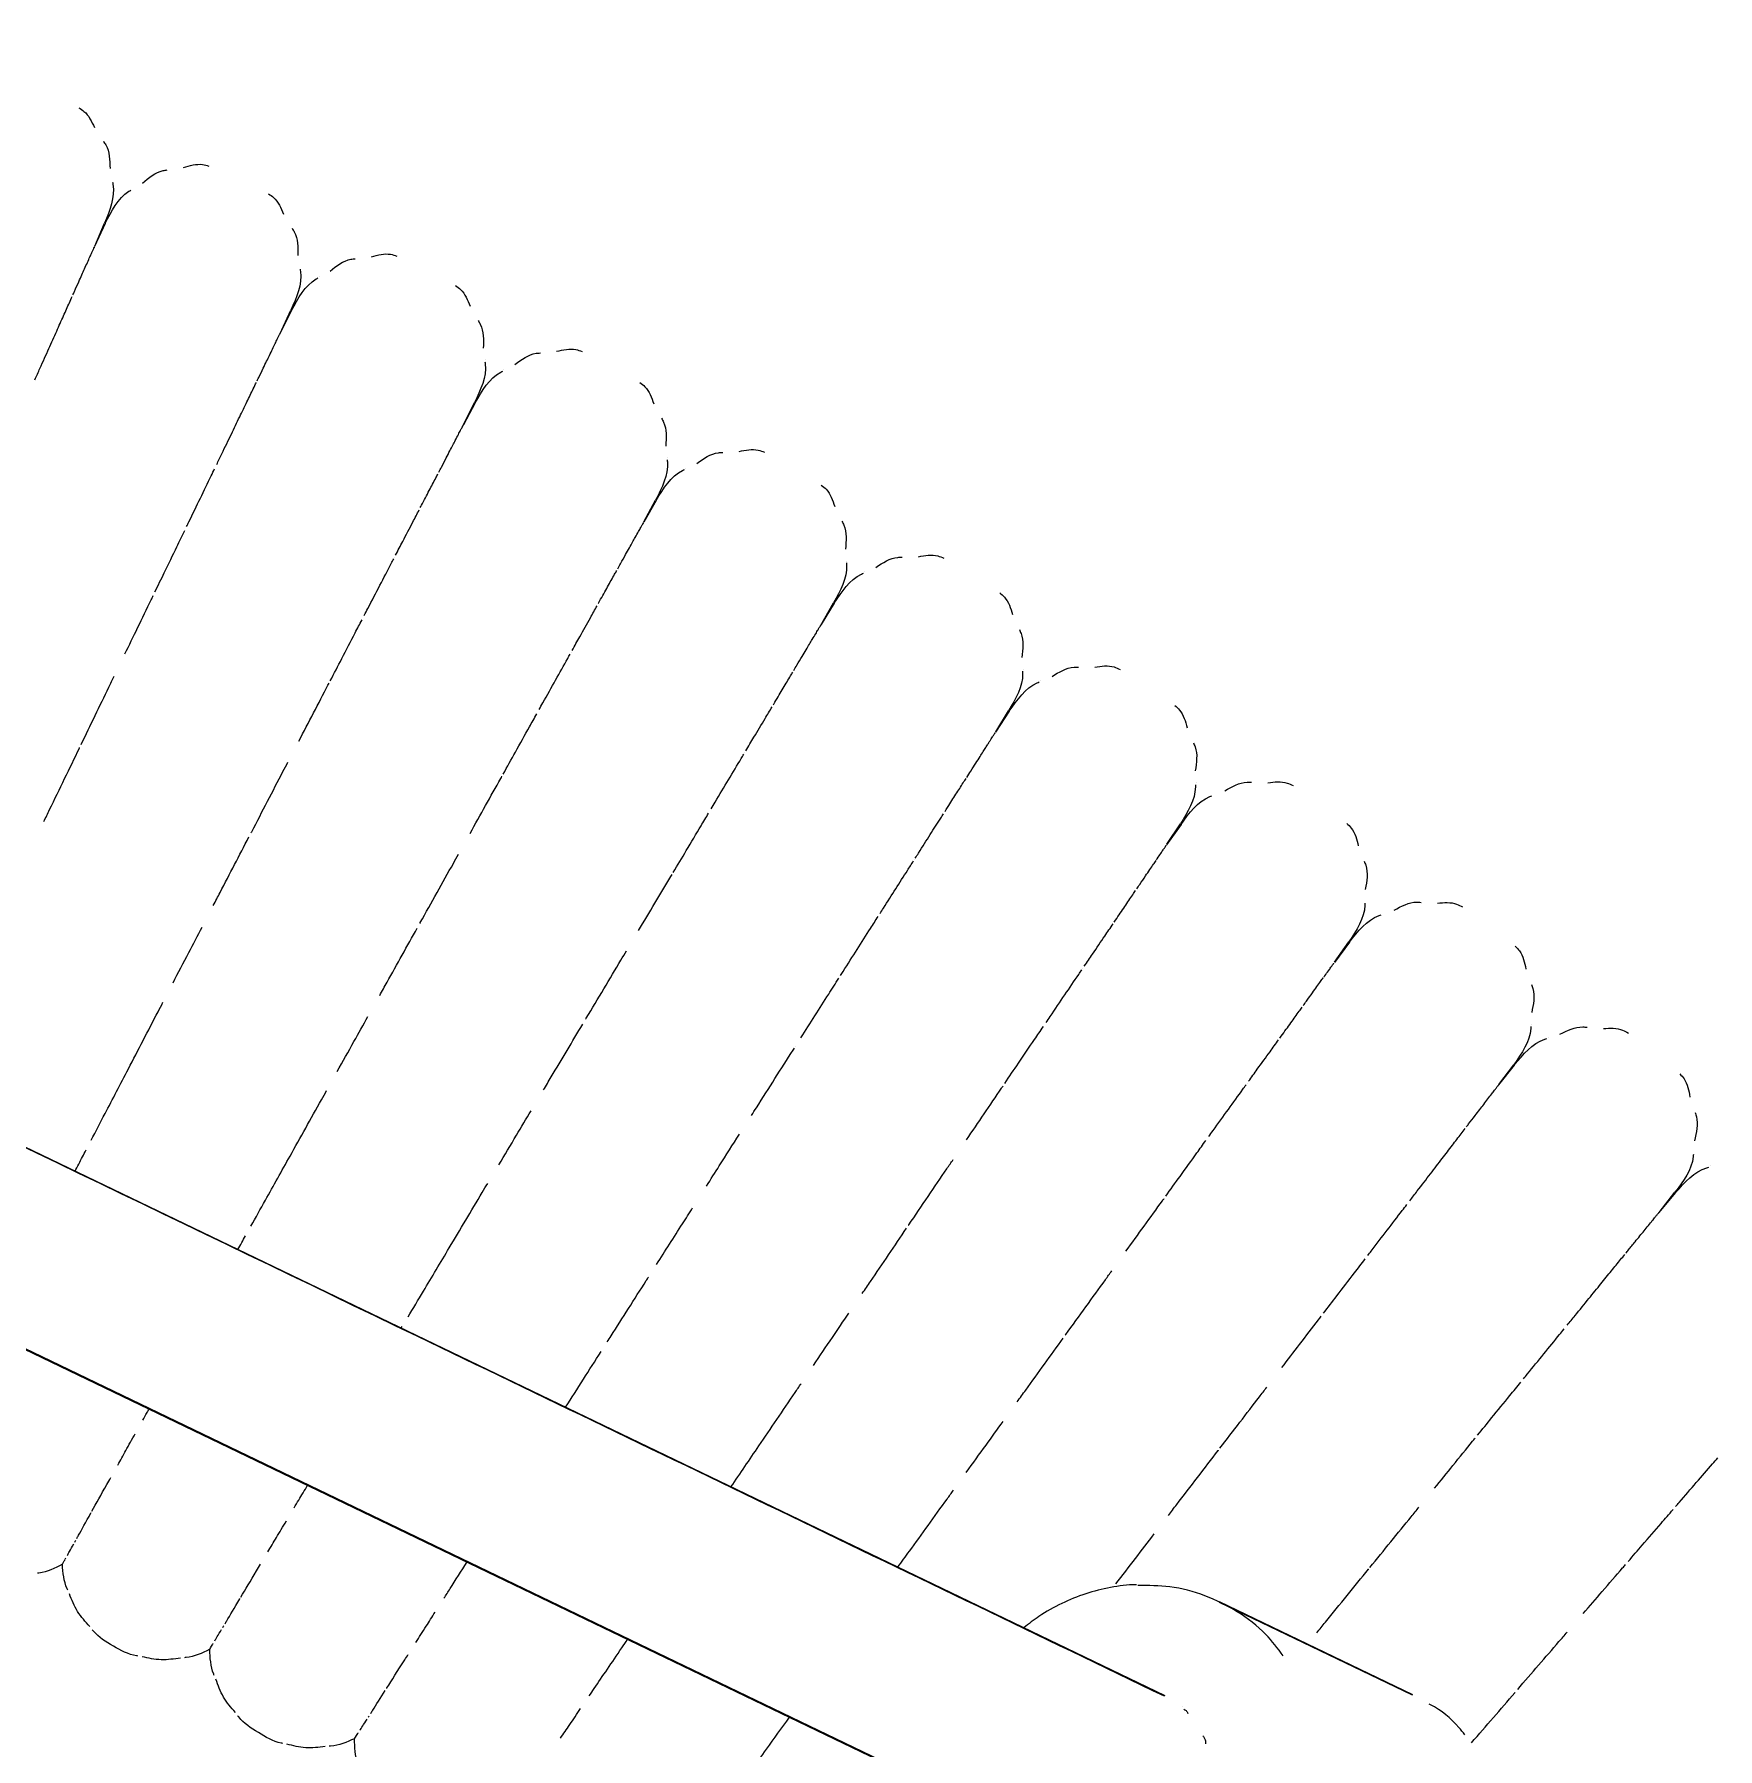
# Model space of a CAD drawing. Extents: x -360 to 379, y -342 to 365.
# Drawn here: x 34.92 to 49.72, y -92.82 to -77.76 of the extents above; entities that cross this region are included whole.
import ezdxf

# ---------------------------------------------------------------- set-up
doc = ezdxf.new("R2010")
doc.units = 0
doc.layers.get('0').update_dxf_attribs({"linetype": 'CONTINUOUS'})

msp = doc.modelspace()

# ---------------------------------------------------------------- linework, layer by layer
at = {"color": 7, "linetype": 'CONTINUOUS'}
for p, q in [((44.859, -92.357), (14.517, -77.763)), ((35.547, -79.426), (35.453, -79.626)), ((35.454, -79.624), (35.541, -79.423)), ((35.547, -79.426), (35.547, -79.426)), ((14.517, -79.531), (44.168, -93.792)), ((14.517, -79.539), (44.165, -93.799)), ((35.478, -79.568), (35.478, -79.568)), ((35.48, -79.569), (35.48, -79.569)), ((37.427, -79.89), (37.427, -79.89)), ((37.081, -80.396), (37.178, -80.187)), ((37.184, -80.19), (37.085, -80.387)), ((37.111, -80.33), (37.111, -80.33)), ((37.113, -80.331), (37.113, -80.331)), ((38.888, -80.624), (38.888, -80.624)), ((39.05, -80.708), (39.05, -80.708)), ((38.688, -81.205), (38.792, -80.998)), ((38.798, -81.001), (38.694, -81.193)), ((40.489, -81.484), (40.489, -81.484)), ((40.648, -81.573), (40.648, -81.573)), ((40.388, -81.858), (40.278, -82.049)), ((40.279, -82.047), (40.383, -81.855)), ((40.308, -81.994), (40.308, -81.994)), ((40.309, -81.995), (40.309, -81.995)), ((38.089, -82.356), (38.089, -82.356)), ((42.064, -82.39), (42.064, -82.39)), ((42.221, -82.484), (42.221, -82.484)), ((41.831, -82.959), (41.947, -82.758)), ((41.953, -82.761), (41.838, -82.948)), ((39.64, -83.193), (39.64, -83.193)), ((43.612, -83.342), (43.612, -83.342)), ((43.766, -83.441), (43.766, -83.441)), ((43.49, -83.71), (43.37, -83.893)), ((43.372, -83.89), (43.485, -83.706)), ((43.402, -83.841), (43.402, -83.841)), ((43.404, -83.842), (43.404, -83.842)), ((41.165, -84.074), (41.165, -84.074)), ((45.132, -84.339), (45.132, -84.339)), ((45, -84.703), (44.873, -84.883)), ((44.876, -84.878), (44.994, -84.699)), ((45, -84.703), (45, -84.703)), ((42.658, -85.01), (42.658, -85.01)), ((46.479, -85.739), (46.348, -85.916)), ((46.349, -85.914), (46.474, -85.735)), ((46.474, -85.735), (46.474, -85.735)), ((46.479, -85.739), (46.479, -85.739)), ((44.138, -85.966), (44.138, -85.966)), ((46.383, -85.864), (46.383, -85.864)), ((46.385, -85.866), (46.385, -85.866)), ((48.082, -86.462), (48.082, -86.462)), ((48.227, -86.574), (48.227, -86.574)), ((41.611, -86.653), (41.611, -86.653)), ((47.928, -86.818), (47.791, -86.991)), ((47.793, -86.989), (47.923, -86.814)), ((45.581, -86.977), (45.581, -86.977)), ((47.829, -86.94), (47.829, -86.94)), ((47.83, -86.942), (47.83, -86.942)), ((49.651, -87.703), (49.651, -87.703)), ((49.345, -87.938), (49.199, -88.113)), ((49.201, -88.111), (49.34, -87.934)), ((49.242, -88.058), (49.242, -88.058)), ((49.244, -88.059), (49.244, -88.059)), ((38.148, -89.129), (38.157, -89.113)), ((47.035, -92.353), (45.337, -91.537)), ((47.036, -92.35), (45.339, -91.533)), ((45.009, -92.455), (45.009, -92.455))]:
    msp.add_line(p, q, dxfattribs=at)
at = {"color": 7, "linetype": 'CONTINUOUS', "flags": 128}
for points in [[(35.278, -91.007), (35.283, -90.998), (35.287, -90.992)], [(35.197, -91.153), (35.198, -91.151), (35.199, -91.149)], [(36.579, -91.758), (36.584, -91.749), (36.588, -91.743)], [(36.493, -91.901), (36.494, -91.899), (36.496, -91.897)], [(37.857, -92.546), (37.862, -92.538), (37.866, -92.532)], [(37.767, -92.687), (37.769, -92.685), (37.77, -92.683)]]:
    msp.add_lwpolyline(points, dxfattribs=at)
at = {"color": 7, "linetype": 'CONTINUOUS'}
for points, knots in [([(44.856, -92.362), (42.666, -91.308), (32.555, -86.438), (22.441, -81.576), (14.517, -77.766)], [0, 0, 0, 0, 0.216579, 1, 1, 1, 1]), ([(35.313, -78.408), (35.329, -78.418), (35.394, -78.458), (35.427, -78.529), (35.452, -78.582)], [0, 0, 0, 0, 0.252425, 1, 1, 1, 1]), ([(35.53, -78.703), (35.537, -78.713), (35.585, -78.782), (35.587, -78.869), (35.589, -78.942)], [0, 0, 0, 0, 0.152317, 1, 1, 1, 1]), ([(36.234, -78.933), (36.29, -78.916), (36.365, -78.894), (36.439, -78.915), (36.457, -78.921)], [0, 0, 0, 0, 0.747575, 1, 1, 1, 1]), ([(35.874, -79.07), (35.93, -79.023), (35.996, -78.967), (36.079, -78.957), (36.092, -78.955)], [0, 0, 0, 0, 0.847683, 1, 1, 1, 1]), ([(35.611, -79.061), (35.612, -79.068), (35.635, -79.189), (35.587, -79.309), (35.541, -79.423)], [0, 0, 0, 0, 0.051116, 1, 1, 1, 1]), ([(35.547, -79.426), (35.601, -79.316), (35.659, -79.199), (35.765, -79.136), (35.77, -79.133)], [0, 0, 0, 0, 0.948884, 1, 1, 1, 1]), ([(36.98, -79.165), (36.996, -79.175), (37.059, -79.217), (37.09, -79.289), (37.114, -79.343)], [0, 0, 0, 0, 0.252425, 1, 1, 1, 1]), ([(37.188, -79.466), (37.195, -79.477), (37.241, -79.547), (37.24, -79.634), (37.24, -79.707)], [0, 0, 0, 0, 0.152317, 1, 1, 1, 1]), ([(35.262, -80.052), (35.267, -80.042), (35.285, -80.001), (35.311, -79.942), (35.341, -79.877), (35.366, -79.82), (35.39, -79.767), (35.411, -79.72), (35.428, -79.683), (35.438, -79.659), (35.445, -79.645), (35.449, -79.637), (35.451, -79.632), (35.452, -79.63), (35.452, -79.63), (35.451, -79.631), (35.45, -79.633), (35.45, -79.634), (35.449, -79.635), (35.449, -79.636), (35.448, -79.638), (35.448, -79.639), (35.447, -79.639)], [0, 0, 0, 0, 0.048449, 0.196169, 0.312654, 0.418246, 0.54207, 0.665931, 0.768427, 0.849685, 0.895042, 0.931591, 0.95475, 0.972594, 0.985291, 0.993119, 0.99505, 0.995856, 0.996604, 0.997346, 0.998133, 1, 1, 1, 1]), ([(37.522, -79.844), (37.579, -79.798), (37.647, -79.744), (37.73, -79.736), (37.743, -79.735)], [0, 0, 0, 0, 0.847683, 1, 1, 1, 1]), ([(37.886, -79.717), (37.942, -79.702), (38.018, -79.681), (38.09, -79.705), (38.109, -79.711)], [0, 0, 0, 0, 0.747575, 1, 1, 1, 1]), ([(37.259, -79.827), (37.26, -79.833), (37.28, -79.955), (37.227, -80.074), (37.178, -80.187)], [0, 0, 0, 0, 0.051116, 1, 1, 1, 1]), ([(37.184, -80.19), (37.242, -80.081), (37.303, -79.966), (37.411, -79.906), (37.416, -79.903)], [0, 0, 0, 0, 0.9488845, 1, 1, 1, 1]), ([(34.928, -80.797), (34.943, -80.764), (34.986, -80.668), (35.05, -80.526), (35.119, -80.372), (35.179, -80.238), (35.224, -80.138), (35.248, -80.084), (35.256, -80.066)], [0, 0, 0, 0, 0.115804, 0.333766, 0.538558, 0.730267, 0.908979, 1, 1, 1, 1]), ([(38.624, -79.97), (38.64, -79.981), (38.702, -80.025), (38.731, -80.098), (38.753, -80.152)], [0, 0, 0, 0, 0.252425, 1, 1, 1, 1]), ([(36.882, -80.807), (36.886, -80.797), (36.905, -80.758), (36.933, -80.701), (36.964, -80.636), (36.991, -80.58), (37.017, -80.527), (37.039, -80.481), (37.057, -80.444), (37.068, -80.421), (37.075, -80.406), (37.079, -80.398), (37.082, -80.394), (37.083, -80.391), (37.083, -80.391), (37.082, -80.392)], [0, 0, 0, 0, 0.045759, 0.196663, 0.315451, 0.423175, 0.549309, 0.675529, 0.780199, 0.863446, 0.909577, 0.947032, 0.970436, 0.988873, 1, 1, 1, 1]), ([(38.824, -80.278), (38.83, -80.288), (38.874, -80.36), (38.871, -80.447), (38.868, -80.52)], [0, 0, 0, 0, 0.152317, 1, 1, 1, 1]), ([(39.146, -80.664), (39.205, -80.62), (39.274, -80.568), (39.357, -80.563), (39.37, -80.562)], [0, 0, 0, 0, 0.847683, 1, 1, 1, 1]), ([(39.513, -80.548), (39.57, -80.535), (39.647, -80.517), (39.718, -80.543), (39.736, -80.549)], [0, 0, 0, 0, 0.747575, 1, 1, 1, 1]), ([(38.883, -80.64), (38.884, -80.646), (38.901, -80.769), (38.845, -80.886), (38.792, -80.998)], [0, 0, 0, 0, 0.05147, 1, 1, 1, 1]), ([(36.526, -81.542), (36.541, -81.51), (36.586, -81.416), (36.654, -81.277), (36.727, -81.125), (36.791, -80.993), (36.84, -80.893), (36.866, -80.839), (36.875, -80.821)], [0, 0, 0, 0, 0.112006, 0.329731, 0.534352, 0.725956, 0.904626, 1, 1, 1, 1]), ([(38.798, -81.001), (38.859, -80.894), (38.923, -80.781), (39.033, -80.724), (39.039, -80.721)], [0, 0, 0, 0, 0.9485297, 1, 1, 1, 1]), ([(40.244, -80.823), (40.26, -80.834), (40.321, -80.88), (40.347, -80.954), (40.367, -81.009)], [0, 0, 0, 0, 0.252425, 1, 1, 1, 1]), ([(40.435, -81.136), (40.441, -81.147), (40.482, -81.22), (40.477, -81.306), (40.472, -81.38)], [0, 0, 0, 0, 0.152317, 1, 1, 1, 1]), ([(38.477, -81.61), (38.485, -81.595), (38.509, -81.55), (38.541, -81.488), (38.574, -81.424), (38.6, -81.373), (38.626, -81.324), (38.649, -81.28), (38.668, -81.243), (38.679, -81.222), (38.685, -81.211), (38.687, -81.206), (38.689, -81.203), (38.691, -81.2), (38.691, -81.2), (38.691, -81.2)], [0, 0, 0, 0, 0.078369, 0.230293, 0.355212, 0.467979, 0.568652, 0.708028, 0.820908, 0.907466, 0.933391, 0.956179, 0.975842, 0.992395, 1, 1, 1, 1]), ([(40.746, -81.532), (40.806, -81.49), (40.876, -81.44), (40.96, -81.437), (40.973, -81.436)], [0, 0, 0, 0, 0.847683, 1, 1, 1, 1]), ([(41.116, -81.427), (41.174, -81.415), (41.25, -81.399), (41.321, -81.427), (41.339, -81.434)], [0, 0, 0, 0, 0.747575, 1, 1, 1, 1]), ([(36.261, -82.088), (36.268, -82.074), (36.31, -81.987), (36.382, -81.838), (36.458, -81.682), (36.497, -81.6), (36.507, -81.58)], [0, 0, 0, 0, 0.077511, 0.474119, 0.868328, 1, 1, 1, 1]), ([(40.484, -81.5), (40.485, -81.507), (40.497, -81.63), (40.439, -81.745), (40.383, -81.855)], [0, 0, 0, 0, 0.05147, 1, 1, 1, 1]), ([(40.388, -81.858), (40.452, -81.753), (40.52, -81.642), (40.631, -81.588), (40.637, -81.586)], [0, 0, 0, 0, 0.9485297, 1, 1, 1, 1]), ([(38.315, -81.921), (38.319, -81.914), (38.347, -81.861), (38.392, -81.773), (38.44, -81.682), (38.464, -81.636), (38.47, -81.625)], [0, 0, 0, 0, 0.0625456, 0.4798117, 0.8678385, 1, 1, 1, 1]), ([(41.839, -81.723), (41.854, -81.734), (41.913, -81.782), (41.938, -81.856), (41.957, -81.912)], [0, 0, 0, 0, 0.252425, 1, 1, 1, 1]), ([(38.098, -82.338), (38.119, -82.298), (38.172, -82.196), (38.241, -82.064), (38.287, -81.976), (38.306, -81.94)], [0, 0, 0, 0, 0.281386, 0.707152, 1, 1, 1, 1]), ([(40.05, -82.458), (40.058, -82.443), (40.083, -82.399), (40.117, -82.337), (40.152, -82.275), (40.18, -82.225), (40.207, -82.176), (40.231, -82.133), (40.252, -82.096), (40.263, -82.076), (40.269, -82.065), (40.272, -82.06), (40.274, -82.057), (40.275, -82.054), (40.276, -82.053), (40.276, -82.053), (40.275, -82.054), (40.274, -82.056), (40.274, -82.056), (40.273, -82.058), (40.272, -82.059), (40.272, -82.06), (40.271, -82.062), (40.27, -82.062), (40.27, -82.063)], [0, 0, 0, 0, 0.076401, 0.222866, 0.343339, 0.452078, 0.549142, 0.683616, 0.792464, 0.875853, 0.900903, 0.922893, 0.941837, 0.957748, 0.975619, 0.987626, 0.991557, 0.993062, 0.994314, 0.995389, 0.996404, 0.997498, 0.998782, 1, 1, 1, 1]), ([(42.02, -82.041), (42.026, -82.052), (42.065, -82.126), (42.057, -82.212), (42.051, -82.286)], [0, 0, 0, 0, 0.152317, 1, 1, 1, 1]), ([(35.983, -82.662), (36.011, -82.605), (36.077, -82.469), (36.164, -82.289), (36.222, -82.169), (36.245, -82.121)], [0, 0, 0, 0, 0.303384, 0.725538, 1, 1, 1, 1]), ([(37.823, -82.867), (37.833, -82.847), (37.881, -82.756), (37.96, -82.603), (38.036, -82.458), (38.074, -82.384), (38.081, -82.371)], [0, 0, 0, 0, 0.112181, 0.5136, 0.91237, 1, 1, 1, 1]), ([(42.319, -82.446), (42.381, -82.405), (42.453, -82.357), (42.536, -82.357), (42.549, -82.357)], [0, 0, 0, 0, 0.847683, 1, 1, 1, 1]), ([(42.693, -82.352), (42.751, -82.341), (42.828, -82.328), (42.898, -82.358), (42.916, -82.365)], [0, 0, 0, 0, 0.747575, 1, 1, 1, 1]), ([(39.879, -82.764), (39.883, -82.757), (39.912, -82.704), (39.96, -82.618), (40.01, -82.528), (40.035, -82.484), (40.042, -82.472)], [0, 0, 0, 0, 0.063963, 0.481403, 0.869565, 1, 1, 1, 1]), ([(42.059, -82.407), (42.059, -82.413), (42.069, -82.536), (42.006, -82.65), (41.947, -82.758)], [0, 0, 0, 0, 0.0514703, 1, 1, 1, 1]), ([(41.953, -82.761), (42.02, -82.658), (42.09, -82.549), (42.203, -82.499), (42.209, -82.496)], [0, 0, 0, 0, 0.94853, 1, 1, 1, 1]), ([(43.407, -82.668), (43.421, -82.681), (43.48, -82.73), (43.502, -82.805), (43.519, -82.861)], [0, 0, 0, 0, 0.252425, 1, 1, 1, 1]), ([(35.72, -83.206), (35.757, -83.129), (35.836, -82.966), (35.918, -82.797), (35.962, -82.706), (35.968, -82.694)], [0, 0, 0, 0, 0.438182, 0.926279, 1, 1, 1, 1]), ([(39.65, -83.175), (39.672, -83.135), (39.728, -83.035), (39.801, -82.904), (39.849, -82.818), (39.868, -82.783)], [0, 0, 0, 0, 0.283138, 0.709063, 1, 1, 1, 1]), ([(37.524, -83.442), (37.558, -83.377), (37.632, -83.233), (37.725, -83.054), (37.783, -82.944), (37.803, -82.906)], [0, 0, 0, 0, 0.35265, 0.773256, 1, 1, 1, 1]), ([(41.597, -83.351), (41.606, -83.336), (41.632, -83.292), (41.668, -83.232), (41.705, -83.17), (41.734, -83.121), (41.763, -83.073), (41.788, -83.031), (41.81, -82.995), (41.823, -82.972), (41.83, -82.96), (41.834, -82.954), (41.834, -82.953), (41.834, -82.953)], [0, 0, 0, 0, 0.080558, 0.230883, 0.354637, 0.466306, 0.565949, 0.704244, 0.816027, 0.901472, 0.949952, 0.985568, 1, 1, 1, 1]), ([(43.579, -82.992), (43.584, -83.003), (43.621, -83.078), (43.611, -83.164), (43.602, -83.237)], [0, 0, 0, 0, 0.152317, 1, 1, 1, 1]), ([(39.359, -83.695), (39.37, -83.675), (39.421, -83.585), (39.504, -83.435), (39.584, -83.292), (39.625, -83.22), (39.632, -83.207)], [0, 0, 0, 0, 0.113063, 0.514576, 0.913433, 1, 1, 1, 1]), ([(35.335, -84.001), (35.417, -83.831), (35.516, -83.627), (35.61, -83.433), (35.626, -83.4)], [0, 0, 0, 0, 0.83013, 1, 1, 1, 1]), ([(41.417, -83.652), (41.422, -83.645), (41.453, -83.592), (41.503, -83.508), (41.556, -83.42), (41.582, -83.376), (41.588, -83.366)], [0, 0, 0, 0, 0.067509, 0.485334, 0.873786, 1, 1, 1, 1]), ([(43.607, -83.358), (43.607, -83.365), (43.613, -83.488), (43.547, -83.6), (43.485, -83.706)], [0, 0, 0, 0, 0.05147, 1, 1, 1, 1]), ([(43.866, -83.405), (43.928, -83.366), (44.002, -83.321), (44.085, -83.322), (44.098, -83.323)], [0, 0, 0, 0, 0.847683, 1, 1, 1, 1]), ([(44.242, -83.322), (44.3, -83.313), (44.378, -83.302), (44.447, -83.334), (44.464, -83.342)], [0, 0, 0, 0, 0.747575, 1, 1, 1, 1]), ([(37.248, -83.971), (37.291, -83.888), (37.379, -83.72), (37.466, -83.553), (37.51, -83.468), (37.513, -83.462)], [0, 0, 0, 0, 0.474292, 0.96062, 1, 1, 1, 1]), ([(43.49, -83.71), (43.56, -83.609), (43.634, -83.502), (43.748, -83.455), (43.754, -83.452)], [0, 0, 0, 0, 0.94853, 1, 1, 1, 1]), ([(41.176, -84.056), (41.2, -84.017), (41.259, -83.918), (41.335, -83.789), (41.386, -83.705), (41.406, -83.671)], [0, 0, 0, 0, 0.287607, 0.713847, 1, 1, 1, 1]), ([(44.946, -83.659), (44.961, -83.672), (45.017, -83.723), (45.038, -83.798), (45.053, -83.855)], [0, 0, 0, 0, 0.252425, 1, 1, 1, 1]), ([(39.043, -84.262), (39.079, -84.197), (39.158, -84.055), (39.256, -83.879), (39.317, -83.771), (39.338, -83.733)], [0, 0, 0, 0, 0.353908, 0.774409, 1, 1, 1, 1]), ([(43.117, -84.29), (43.129, -84.271), (43.157, -84.227), (43.196, -84.166), (43.232, -84.11), (43.26, -84.065), (43.283, -84.029), (43.302, -83.999), (43.319, -83.973), (43.332, -83.953), (43.343, -83.936), (43.351, -83.922), (43.358, -83.911), (43.363, -83.904), (43.366, -83.899), (43.367, -83.898), (43.367, -83.898), (43.366, -83.899), (43.365, -83.9), (43.364, -83.901), (43.364, -83.902), (43.363, -83.903), (43.363, -83.904), (43.362, -83.905), (43.362, -83.906), (43.361, -83.906)], [0, 0, 0, 0, 0.0981253, 0.2323035, 0.3547068, 0.4501347, 0.536951, 0.61519, 0.6848847, 0.7476465, 0.8028022, 0.8503795, 0.8963899, 0.9332773, 0.9568662, 0.9747546, 0.9882693, 0.9925962, 0.9942212, 0.9955519, 0.9962639, 0.9969378, 0.9976129, 0.9983285, 1, 1, 1, 1]), ([(45.109, -83.988), (45.114, -83.999), (45.149, -84.075), (45.136, -84.161), (45.125, -84.233)], [0, 0, 0, 0, 0.152317, 1, 1, 1, 1]), ([(35.007, -84.678), (35.024, -84.643), (35.129, -84.427), (35.235, -84.208), (35.321, -84.031), (35.321, -84.029)], [0, 0, 0, 0, 0.1603875, 0.9922501, 1, 1, 1, 1]), ([(36.829, -84.776), (36.831, -84.773), (36.926, -84.59), (37.035, -84.381), (37.137, -84.184), (37.152, -84.156)], [0, 0, 0, 0, 0.011708, 0.860229, 1, 1, 1, 1]), ([(40.871, -84.568), (40.883, -84.548), (40.936, -84.459), (41.024, -84.311), (41.108, -84.17), (41.15, -84.1), (41.157, -84.087)], [0, 0, 0, 0, 0.1153169, 0.517074, 0.9161605, 1, 1, 1, 1]), ([(38.753, -84.782), (38.798, -84.7), (38.89, -84.535), (38.982, -84.37), (39.029, -84.287), (39.032, -84.281)], [0, 0, 0, 0, 0.475211, 0.961461, 1, 1, 1, 1]), ([(42.926, -84.59), (42.94, -84.567), (42.98, -84.504), (43.038, -84.414), (43.085, -84.34), (43.107, -84.305), (43.111, -84.299)], [0, 0, 0, 0, 0.214346, 0.586981, 0.93335, 1, 1, 1, 1]), ([(45.763, -84.337), (45.821, -84.33), (45.898, -84.321), (45.967, -84.355), (45.984, -84.363)], [0, 0, 0, 0, 0.747575, 1, 1, 1, 1]), ([(45.126, -84.355), (45.126, -84.361), (45.128, -84.485), (45.059, -84.595), (44.994, -84.699)], [0, 0, 0, 0, 0.051116, 1, 1, 1, 1]), ([(45, -84.703), (45.072, -84.603), (45.149, -84.499), (45.265, -84.455), (45.271, -84.453)], [0, 0, 0, 0, 0.9488845, 1, 1, 1, 1]), ([(45.384, -84.409), (45.447, -84.372), (45.522, -84.329), (45.606, -84.333), (45.618, -84.333)], [0, 0, 0, 0, 0.847683, 1, 1, 1, 1]), ([(40.538, -85.125), (40.576, -85.061), (40.66, -84.921), (40.763, -84.748), (40.826, -84.642), (40.848, -84.605)], [0, 0, 0, 0, 0.357105, 0.777335, 1, 1, 1, 1]), ([(42.665, -85), (42.674, -84.985), (42.72, -84.912), (42.795, -84.795), (42.868, -84.68), (42.904, -84.623), (42.912, -84.611)], [0, 0, 0, 0, 0.105282, 0.512072, 0.894789, 1, 1, 1, 1]), ([(46.456, -84.694), (46.47, -84.707), (46.526, -84.76), (46.544, -84.836), (46.557, -84.893)], [0, 0, 0, 0, 0.252425, 1, 1, 1, 1]), ([(36.496, -85.417), (36.516, -85.378), (36.621, -85.175), (36.725, -84.976), (36.809, -84.814)], [0, 0, 0, 0, 0.191862, 1, 1, 1, 1]), ([(44.783, -85.015), (44.786, -85.012), (44.8, -84.991), (44.82, -84.961), (44.842, -84.929), (44.855, -84.91), (44.862, -84.899), (44.866, -84.893), (44.869, -84.889), (44.87, -84.888), (44.87, -84.887)], [0, 0, 0, 0, 0.063751, 0.347442, 0.578876, 0.758374, 0.825017, 0.884342, 0.944379, 1, 1, 1, 1]), ([(38.311, -85.574), (38.312, -85.571), (38.412, -85.392), (38.528, -85.185), (38.636, -84.992), (38.651, -84.964)], [0, 0, 0, 0, 0.012205, 0.860791, 1, 1, 1, 1]), ([(42.356, -85.485), (42.365, -85.469), (42.413, -85.395), (42.493, -85.269), (42.581, -85.13), (42.632, -85.052), (42.649, -85.024)], [0, 0, 0, 0, 0.0936838, 0.4513949, 0.8061834, 1, 1, 1, 1]), ([(44.61, -85.27), (44.619, -85.257), (44.647, -85.217), (44.685, -85.16), (44.725, -85.102), (44.756, -85.056), (44.772, -85.032), (44.78, -85.021)], [0, 0, 0, 0, 0.132251, 0.413622, 0.63967, 0.84057, 1, 1, 1, 1]), ([(46.609, -85.027), (46.614, -85.039), (46.647, -85.116), (46.632, -85.201), (46.619, -85.274)], [0, 0, 0, 0, 0.152317, 1, 1, 1, 1]), ([(40.233, -85.636), (40.281, -85.556), (40.378, -85.393), (40.475, -85.231), (40.524, -85.149), (40.527, -85.143)], [0, 0, 0, 0, 0.477535, 0.963586, 1, 1, 1, 1]), ([(44.413, -85.561), (44.417, -85.556), (44.45, -85.507), (44.504, -85.427), (44.563, -85.34), (44.593, -85.296), (44.601, -85.284)], [0, 0, 0, 0, 0.05088, 0.466577, 0.853373, 1, 1, 1, 1]), ([(42.008, -86.03), (42.016, -86.018), (42.065, -85.94), (42.154, -85.802), (42.256, -85.64), (42.316, -85.547), (42.338, -85.512)], [0, 0, 0, 0, 0.0652478, 0.4288571, 0.7895685, 1, 1, 1, 1]), ([(46.616, -85.395), (46.616, -85.401), (46.614, -85.525), (46.542, -85.633), (46.474, -85.735)], [0, 0, 0, 0, 0.0511155, 1, 1, 1, 1]), ([(46.479, -85.739), (46.555, -85.642), (46.635, -85.54), (46.752, -85.499), (46.758, -85.497)], [0, 0, 0, 0, 0.9488845, 1, 1, 1, 1]), ([(46.872, -85.457), (46.937, -85.422), (47.013, -85.38), (47.096, -85.387), (47.109, -85.388)], [0, 0, 0, 0, 0.847683, 1, 1, 1, 1]), ([(47.253, -85.395), (47.311, -85.39), (47.389, -85.383), (47.456, -85.419), (47.473, -85.428)], [0, 0, 0, 0, 0.747575, 1, 1, 1, 1]), ([(36.142, -86.095), (36.188, -86.007), (36.273, -85.844), (36.359, -85.68), (36.398, -85.605)], [0, 0, 0, 0, 0.543102, 1, 1, 1, 1]), ([(37.958, -86.205), (37.98, -86.167), (38.091, -85.968), (38.2, -85.772), (38.288, -85.614)], [0, 0, 0, 0, 0.192864, 1, 1, 1, 1]), ([(44.15, -85.948), (44.174, -85.913), (44.237, -85.82), (44.321, -85.696), (44.379, -85.612), (44.403, -85.576)], [0, 0, 0, 0, 0.266893, 0.691102, 1, 1, 1, 1]), ([(39.768, -86.415), (39.77, -86.412), (39.876, -86.235), (39.997, -86.032), (40.11, -85.842), (40.126, -85.815)], [0, 0, 0, 0, 0.013458, 0.862209, 1, 1, 1, 1]), ([(47.936, -85.773), (47.949, -85.786), (48.003, -85.84), (48.019, -85.917), (48.031, -85.974)], [0, 0, 0, 0, 0.252425, 1, 1, 1, 1]), ([(43.814, -86.444), (43.826, -86.426), (43.883, -86.342), (43.978, -86.201), (44.072, -86.064), (44.119, -85.994), (44.129, -85.98)], [0, 0, 0, 0, 0.10483, 0.505445, 0.903462, 1, 1, 1, 1]), ([(46.254, -86.046), (46.257, -86.042), (46.272, -86.021), (46.293, -85.992), (46.316, -85.96), (46.329, -85.941), (46.337, -85.931), (46.341, -85.926), (46.342, -85.923), (46.343, -85.922)], [0, 0, 0, 0, 0.073746, 0.375644, 0.621688, 0.81222, 0.883252, 0.946214, 1, 1, 1, 1]), ([(41.66, -86.577), (41.742, -86.448), (41.856, -86.269), (41.963, -86.101), (41.992, -86.055)], [0, 0, 0, 0, 0.724565, 1, 1, 1, 1]), ([(46.074, -86.295), (46.083, -86.282), (46.112, -86.242), (46.152, -86.187), (46.193, -86.129), (46.225, -86.085), (46.242, -86.061), (46.25, -86.051)], [0, 0, 0, 0, 0.135422, 0.417553, 0.644423, 0.845998, 1, 1, 1, 1]), ([(48.079, -86.11), (48.084, -86.122), (48.114, -86.2), (48.096, -86.285), (48.081, -86.357)], [0, 0, 0, 0, 0.152317, 1, 1, 1, 1]), ([(35.423, -87.477), (35.464, -87.399), (35.57, -87.196), (35.766, -86.819), (35.936, -86.491), (36.039, -86.294), (36.053, -86.266)], [0, 0, 0, 0, 0.199415, 0.52664, 0.934575, 1, 1, 1, 1]), ([(37.585, -86.873), (37.634, -86.786), (37.724, -86.625), (37.814, -86.464), (37.855, -86.39)], [0, 0, 0, 0, 0.5440015, 1, 1, 1, 1]), ([(45.868, -86.58), (45.872, -86.574), (45.907, -86.527), (45.964, -86.448), (46.025, -86.363), (46.056, -86.32), (46.064, -86.309)], [0, 0, 0, 0, 0.053419, 0.469454, 0.856517, 1, 1, 1, 1]), ([(39.398, -87.036), (39.42, -86.998), (39.536, -86.803), (39.651, -86.612), (39.743, -86.457)], [0, 0, 0, 0, 0.195379, 1, 1, 1, 1]), ([(43.451, -86.978), (43.491, -86.919), (43.581, -86.787), (43.694, -86.621), (43.764, -86.517), (43.79, -86.479)], [0, 0, 0, 0, 0.342134, 0.763514, 1, 1, 1, 1]), ([(48.075, -86.478), (48.075, -86.484), (48.07, -86.608), (47.994, -86.713), (47.923, -86.814)], [0, 0, 0, 0, 0.05147, 1, 1, 1, 1]), ([(47.928, -86.818), (48.007, -86.723), (48.09, -86.623), (48.208, -86.586), (48.214, -86.584)], [0, 0, 0, 0, 0.94853, 1, 1, 1, 1]), ([(48.329, -86.547), (48.395, -86.514), (48.472, -86.475), (48.555, -86.484), (48.568, -86.485)], [0, 0, 0, 0, 0.847683, 1, 1, 1, 1]), ([(48.711, -86.497), (48.77, -86.493), (48.848, -86.489), (48.914, -86.527), (48.931, -86.536)], [0, 0, 0, 0, 0.747575, 1, 1, 1, 1]), ([(41.225, -87.259), (41.24, -87.237), (41.364, -87.041), (41.491, -86.842), (41.598, -86.674), (41.602, -86.668)], [0, 0, 0, 0, 0.1117575, 0.9676534, 1, 1, 1, 1]), ([(45.594, -86.96), (45.619, -86.924), (45.685, -86.833), (45.773, -86.712), (45.832, -86.63), (45.857, -86.595)], [0, 0, 0, 0, 0.270112, 0.694667, 1, 1, 1, 1]), ([(43.115, -87.473), (43.167, -87.397), (43.272, -87.242), (43.377, -87.087), (43.432, -87.006), (43.437, -86.999)], [0, 0, 0, 0, 0.4665557, 0.9535058, 1, 1, 1, 1]), ([(45.243, -87.445), (45.256, -87.427), (45.316, -87.345), (45.416, -87.206), (45.513, -87.072), (45.562, -87.004), (45.571, -86.991)], [0, 0, 0, 0, 0.106488, 0.507288, 0.905479, 1, 1, 1, 1]), ([(47.507, -87.361), (47.514, -87.352), (47.541, -87.317), (47.581, -87.266), (47.624, -87.209), (47.662, -87.16), (47.698, -87.113), (47.729, -87.072), (47.754, -87.04), (47.769, -87.02), (47.779, -87.007), (47.784, -87), (47.787, -86.996), (47.789, -86.994), (47.789, -86.994), (47.788, -86.995), (47.787, -86.997), (47.786, -86.998), (47.785, -86.999), (47.785, -87), (47.784, -87.001), (47.783, -87.002), (47.782, -87.003)], [0, 0, 0, 0, 0.048484, 0.196196, 0.312704, 0.418313, 0.542138, 0.66599, 0.768474, 0.849718, 0.895075, 0.931618, 0.954781, 0.972618, 0.985335, 0.993143, 0.995051, 0.99585, 0.996595, 0.997336, 0.998125, 1, 1, 1, 1]), ([(49.383, -86.894), (49.396, -86.908), (49.448, -86.964), (49.462, -87.041), (49.472, -87.098)], [0, 0, 0, 0, 0.252425, 1, 1, 1, 1]), ([(36.826, -88.233), (36.869, -88.157), (36.981, -87.956), (37.188, -87.585), (37.368, -87.263), (37.477, -87.068), (37.492, -87.041)], [0, 0, 0, 0, 0.1997333, 0.5269155, 0.934793, 1, 1, 1, 1]), ([(39.005, -87.693), (39.057, -87.607), (39.151, -87.449), (39.246, -87.29), (39.289, -87.218)], [0, 0, 0, 0, 0.546249, 1, 1, 1, 1]), ([(49.517, -87.235), (49.521, -87.247), (49.549, -87.326), (49.529, -87.41), (49.511, -87.482)], [0, 0, 0, 0, 0.152317, 1, 1, 1, 1]), ([(40.83, -87.88), (40.867, -87.821), (40.965, -87.667), (41.061, -87.516), (41.12, -87.424)], [0, 0, 0, 0, 0.3872456, 1, 1, 1, 1]), ([(44.865, -87.969), (44.907, -87.91), (45.001, -87.781), (45.119, -87.618), (45.192, -87.516), (45.218, -87.479)], [0, 0, 0, 0, 0.344515, 0.765733, 1, 1, 1, 1]), ([(47.01, -88.009), (47.032, -87.98), (47.096, -87.897), (47.191, -87.773), (47.294, -87.639), (47.383, -87.523), (47.45, -87.436), (47.486, -87.389), (47.498, -87.374)], [0, 0, 0, 0, 0.115838, 0.333803, 0.538598, 0.730309, 0.909022, 1, 1, 1, 1]), ([(35.281, -87.75), (35.303, -87.708), (35.334, -87.647), (35.368, -87.583), (35.378, -87.563)], [0, 0, 0, 0, 0.686398, 1, 1, 1, 1]), ([(49.502, -87.603), (49.501, -87.609), (49.493, -87.732), (49.414, -87.836), (49.34, -87.934)], [0, 0, 0, 0, 0.051116, 1, 1, 1, 1]), ([(42.605, -88.225), (42.606, -88.224), (42.721, -88.054), (42.853, -87.859), (42.979, -87.674), (42.997, -87.647)], [0, 0, 0, 0, 0.007501, 0.855479, 1, 1, 1, 1]), ([(49.345, -87.938), (49.427, -87.846), (49.512, -87.748), (49.631, -87.715), (49.638, -87.713)], [0, 0, 0, 0, 0.94853, 1, 1, 1, 1]), ([(38.207, -89.03), (38.252, -88.955), (38.37, -88.757), (38.588, -88.392), (38.777, -88.075), (38.891, -87.884), (38.907, -87.858)], [0, 0, 0, 0, 0.200525, 0.527599, 0.935336, 1, 1, 1, 1]), ([(40.391, -88.569), (40.467, -88.45), (40.573, -88.284), (40.679, -88.117), (40.708, -88.07)], [0, 0, 0, 0, 0.717889, 1, 1, 1, 1]), ([(44.515, -88.453), (44.569, -88.379), (44.679, -88.227), (44.789, -88.074), (44.846, -87.996), (44.851, -87.989)], [0, 0, 0, 0, 0.468319, 0.955131, 1, 1, 1, 1]), ([(46.641, -88.49), (46.651, -88.477), (46.71, -88.4), (46.812, -88.268), (46.916, -88.131), (46.971, -88.06), (46.985, -88.042)], [0, 0, 0, 0, 0.0816749, 0.4789722, 0.873839, 1, 1, 1, 1]), ([(48.909, -88.469), (48.916, -88.46), (48.945, -88.424), (48.986, -88.374), (49.031, -88.319), (49.071, -88.271), (49.107, -88.225), (49.14, -88.185), (49.165, -88.154), (49.181, -88.134), (49.191, -88.122), (49.197, -88.116), (49.2, -88.112), (49.201, -88.11), (49.201, -88.111), (49.2, -88.112), (49.199, -88.113), (49.199, -88.113)], [0, 0, 0, 0, 0.0523147, 0.2011492, 0.3185958, 0.4250044, 0.5499182, 0.6747882, 0.7778847, 0.8593374, 0.9051871, 0.9418047, 0.9624598, 0.9830922, 0.997127, 0.9993503, 1, 1, 1, 1]), ([(36.712, -88.438), (36.723, -88.418), (36.745, -88.379), (36.768, -88.338), (36.779, -88.318)], [0, 0, 0, 0, 0.51866, 1, 1, 1, 1]), ([(42.199, -88.823), (42.223, -88.788), (42.354, -88.595), (42.483, -88.405), (42.588, -88.25)], [0, 0, 0, 0, 0.1833656, 1, 1, 1, 1]), ([(46.252, -88.997), (46.292, -88.946), (46.384, -88.825), (46.506, -88.666), (46.587, -88.561), (46.618, -88.52)], [0, 0, 0, 0, 0.3093127, 0.7315381, 1, 1, 1, 1]), ([(48.393, -89.102), (48.416, -89.074), (48.483, -88.992), (48.582, -88.87), (48.689, -88.739), (48.781, -88.626), (48.85, -88.541), (48.887, -88.496), (48.899, -88.482)], [0, 0, 0, 0, 0.117765, 0.336372, 0.541704, 0.733849, 0.912892, 1, 1, 1, 1]), ([(39.958, -89.249), (39.969, -89.231), (40.081, -89.056), (40.202, -88.865), (40.314, -88.69), (40.32, -88.68)], [0, 0, 0, 0, 0.093953, 0.945578, 1, 1, 1, 1]), ([(43.983, -89.19), (43.984, -89.188), (44.105, -89.022), (44.243, -88.831), (44.373, -88.65), (44.392, -88.624)], [0, 0, 0, 0, 0.008466, 0.856566, 1, 1, 1, 1]), ([(41.77, -89.455), (41.825, -89.373), (41.929, -89.221), (42.032, -89.068), (42.081, -88.997)], [0, 0, 0, 0, 0.535446, 1, 1, 1, 1]), ([(45.885, -89.475), (45.938, -89.407), (46.048, -89.262), (46.163, -89.114), (46.224, -89.034), (46.232, -89.024)], [0, 0, 0, 0, 0.442562, 0.930565, 1, 1, 1, 1]), ([(48.01, -89.572), (48.021, -89.559), (48.082, -89.483), (48.188, -89.354), (48.296, -89.221), (48.353, -89.152), (48.366, -89.135)], [0, 0, 0, 0, 0.083614, 0.481031, 0.876007, 1, 1, 1, 1]), ([(43.56, -89.776), (43.585, -89.741), (43.721, -89.553), (43.855, -89.368), (43.964, -89.217)], [0, 0, 0, 0, 0.1853225, 1, 1, 1, 1]), ([(39.592, -89.823), (39.644, -89.742), (39.745, -89.582), (39.851, -89.416), (39.903, -89.334)], [0, 0, 0, 0, 0.5103223, 1, 1, 1, 1]), ([(41.045, -90.523), (41.127, -90.403), (41.311, -90.132), (41.518, -89.826), (41.643, -89.642), (41.661, -89.616)], [0, 0, 0, 0, 0.4036317, 0.9156401, 1, 1, 1, 1]), ([(45.342, -90.183), (45.459, -90.03), (45.6, -89.847), (45.732, -89.675), (45.754, -89.646)], [0, 0, 0, 0, 0.83522, 1, 1, 1, 1]), ([(47.606, -90.068), (47.648, -90.017), (47.744, -89.899), (47.871, -89.743), (47.954, -89.641), (47.986, -89.602)], [0, 0, 0, 0, 0.3122106, 0.7343796, 1, 1, 1, 1]), ([(35.876, -89.937), (35.888, -89.915), (35.905, -89.884), (35.925, -89.848), (35.931, -89.838)], [0, 0, 0, 0, 0.717121, 1, 1, 1, 1]), ([(43.113, -90.395), (43.171, -90.315), (43.278, -90.166), (43.387, -90.016), (43.437, -89.947)], [0, 0, 0, 0, 0.537219, 1, 1, 1, 1]), ([(35.656, -90.331), (35.679, -90.289), (35.725, -90.207), (35.782, -90.105), (35.81, -90.055)], [0, 0, 0, 0, 0.501279, 1, 1, 1, 1]), ([(44.89, -90.773), (44.914, -90.741), (45.06, -90.55), (45.208, -90.357), (45.328, -90.202), (45.329, -90.201)], [0, 0, 0, 0, 0.16279, 0.994617, 1, 1, 1, 1]), ([(47.226, -90.535), (47.281, -90.468), (47.396, -90.326), (47.514, -90.181), (47.578, -90.103), (47.585, -90.094)], [0, 0, 0, 0, 0.4447947, 0.9326819, 1, 1, 1, 1]), ([(49.346, -90.695), (49.357, -90.683), (49.419, -90.61), (49.528, -90.485), (49.641, -90.354), (49.701, -90.285), (49.716, -90.267)], [0, 0, 0, 0, 0.076496, 0.472934, 0.866979, 1, 1, 1, 1]), ([(35.429, -90.737), (35.469, -90.665), (35.518, -90.577), (35.583, -90.461), (35.595, -90.441)], [0, 0, 0, 0, 0.820665, 1, 1, 1, 1]), ([(37.207, -90.705), (37.22, -90.683), (37.256, -90.624), (37.298, -90.553), (37.325, -90.508)], [0, 0, 0, 0, 0.369285, 1, 1, 1, 1]), ([(42.512, -91.228), (42.545, -91.181), (42.687, -90.986), (42.851, -90.759), (42.981, -90.578), (43, -90.552)], [0, 0, 0, 0, 0.212097, 0.889139, 1, 1, 1, 1]), ([(35.296, -90.975), (35.301, -90.966), (35.332, -90.911), (35.375, -90.834), (35.422, -90.75), (35.422, -90.749)], [0, 0, 0, 0, 0.158636, 0.992441, 1, 1, 1, 1]), ([(46.66, -91.23), (46.783, -91.079), (46.929, -90.899), (47.068, -90.729), (47.09, -90.702)], [0, 0, 0, 0, 0.837827, 1, 1, 1, 1]), ([(48.93, -91.177), (48.971, -91.129), (49.069, -91.015), (49.201, -90.863), (49.288, -90.762), (49.323, -90.722)], [0, 0, 0, 0, 0.301936, 0.724063, 1, 1, 1, 1]), ([(36.976, -91.093), (37, -91.052), (37.048, -90.971), (37.108, -90.871), (37.138, -90.821)], [0, 0, 0, 0, 0.502237, 1, 1, 1, 1]), ([(44.427, -91.375), (44.485, -91.3), (44.597, -91.154), (44.709, -91.008), (44.764, -90.936)], [0, 0, 0, 0, 0.511847, 1, 1, 1, 1]), ([(35.212, -91.126), (35.218, -91.115), (35.23, -91.094), (35.256, -91.048), (35.269, -91.024)], [0, 0, 0, 0, 0.4882261, 1, 1, 1, 1]), ([(35.17, -91.202), (35.103, -91.236), (35.033, -91.272), (34.955, -91.281), (34.95, -91.281)], [0, 0, 0, 0, 0.9415763, 1, 1, 1, 1]), ([(35.17, -91.202), (35.171, -91.2), (35.172, -91.198), (35.192, -91.162), (35.195, -91.156)], [0, 0, 0, 0, 0.828912, 1, 1, 1, 1]), ([(35.217, -91.43), (35.215, -91.426), (35.182, -91.356), (35.175, -91.276), (35.17, -91.202)], [0, 0, 0, 0, 0.058424, 1, 1, 1, 1]), ([(36.737, -91.492), (36.78, -91.422), (36.831, -91.335), (36.899, -91.221), (36.911, -91.201)], [0, 0, 0, 0, 0.821409, 1, 1, 1, 1]), ([(38.523, -91.5), (38.541, -91.473), (38.602, -91.376), (38.675, -91.263), (38.726, -91.182)], [0, 0, 0, 0, 0.290008, 1, 1, 1, 1]), ([(46.193, -91.803), (46.218, -91.772), (46.371, -91.585), (46.524, -91.396), (46.648, -91.244), (46.649, -91.244)], [0, 0, 0, 0, 0.164075, 0.995844, 1, 1, 1, 1]), ([(48.534, -91.634), (48.59, -91.57), (48.709, -91.433), (48.831, -91.291), (48.898, -91.214), (48.906, -91.204)], [0, 0, 0, 0, 0.4371078, 0.925224, 1, 1, 1, 1]), ([(44.609, -91.383), (44.607, -91.383), (44.531, -91.38), (44.38, -91.404), (44.161, -91.456), (43.95, -91.543), (43.767, -91.643), (43.662, -91.726), (43.619, -91.76)], [0, 0, 0, 0, 0.005875, 0.215991, 0.426398, 0.637139, 0.848222, 1, 1, 1, 1]), ([(45.898, -92.006), (45.849, -91.941), (45.734, -91.791), (45.499, -91.611), (45.214, -91.469), (44.917, -91.389), (44.715, -91.389), (44.621, -91.389)], [0, 0, 0, 0, 0.162703, 0.378981, 0.595259, 0.811537, 1, 1, 1, 1]), ([(35.411, -91.75), (35.372, -91.707), (35.295, -91.622), (35.252, -91.515), (35.231, -91.461)], [0, 0, 0, 0, 0.4971503, 1, 1, 1, 1]), ([(36.598, -91.726), (36.603, -91.717), (36.635, -91.663), (36.681, -91.587), (36.73, -91.505), (36.73, -91.504)], [0, 0, 0, 0, 0.158863, 0.992747, 1, 1, 1, 1]), ([(38.276, -91.889), (38.305, -91.843), (38.356, -91.763), (38.419, -91.665), (38.445, -91.623)], [0, 0, 0, 0, 0.575598, 1, 1, 1, 1]), ([(35.618, -91.921), (35.553, -91.883), (35.485, -91.842), (35.436, -91.781), (35.433, -91.777)], [0, 0, 0, 0, 0.938693, 1, 1, 1, 1]), ([(36.509, -91.875), (36.515, -91.865), (36.528, -91.843), (36.555, -91.798), (36.569, -91.774)], [0, 0, 0, 0, 0.4885455, 1, 1, 1, 1]), ([(47.958, -92.301), (48.081, -92.159), (48.229, -91.988), (48.369, -91.826), (48.393, -91.798)], [0, 0, 0, 0, 0.8288785, 1, 1, 1, 1]), ([(35.834, -92.009), (35.83, -92.008), (35.752, -91.997), (35.683, -91.958), (35.618, -91.921)], [0, 0, 0, 0, 0.061307, 1, 1, 1, 1]), ([(36.465, -91.949), (36.397, -91.982), (36.325, -92.016), (36.248, -92.022), (36.243, -92.023)], [0, 0, 0, 0, 0.941576, 1, 1, 1, 1]), ([(36.465, -91.949), (36.466, -91.948), (36.467, -91.946), (36.488, -91.91), (36.491, -91.904)], [0, 0, 0, 0, 0.829018, 1, 1, 1, 1]), ([(36.505, -92.179), (36.503, -92.175), (36.472, -92.103), (36.468, -92.024), (36.465, -91.949)], [0, 0, 0, 0, 0.058424, 1, 1, 1, 1]), ([(38.019, -92.292), (38.02, -92.291), (38.062, -92.225), (38.125, -92.125), (38.199, -92.01), (38.209, -91.994)], [0, 0, 0, 0, 0.0163026, 0.8622585, 1, 1, 1, 1]), ([(39.8, -92.358), (39.814, -92.337), (39.9, -92.21), (40.014, -92.043), (40.12, -91.886), (40.137, -91.861)], [0, 0, 0, 0, 0.143911, 0.861808, 1, 1, 1, 1]), ([(36.209, -92.026), (36.152, -92.034), (36.038, -92.051), (35.925, -92.027), (35.87, -92.015)], [0, 0, 0, 0, 0.50285, 1, 1, 1, 1]), ([(36.69, -92.504), (36.652, -92.461), (36.577, -92.373), (36.538, -92.265), (36.519, -92.211)], [0, 0, 0, 0, 0.49715, 1, 1, 1, 1]), ([(37.879, -92.512), (37.885, -92.503), (37.916, -92.454), (37.966, -92.375), (38.006, -92.312)], [0, 0, 0, 0, 0.192461, 1, 1, 1, 1]), ([(47.494, -92.699), (47.477, -92.678), (47.393, -92.572), (47.283, -92.481), (47.183, -92.432), (47.179, -92.43)], [0, 0, 0, 0, 0.196883, 0.962898, 1, 1, 1, 1]), ([(47.553, -92.77), (47.681, -92.622), (47.81, -92.473), (47.935, -92.328), (47.936, -92.327)], [0, 0, 0, 0, 0.989767, 1, 1, 1, 1]), ([(36.892, -92.681), (36.828, -92.641), (36.761, -92.599), (36.714, -92.536), (36.711, -92.532)], [0, 0, 0, 0, 0.938693, 1, 1, 1, 1]), ([(37.784, -92.66), (37.791, -92.65), (37.804, -92.629), (37.833, -92.585), (37.847, -92.563)], [0, 0, 0, 0, 0.513004, 1, 1, 1, 1]), ([(39.547, -92.731), (39.573, -92.692), (39.626, -92.614), (39.691, -92.517), (39.724, -92.469)], [0, 0, 0, 0, 0.497527, 1, 1, 1, 1]), ([(41.059, -93.24), (41.074, -93.219), (41.164, -93.095), (41.33, -92.864), (41.492, -92.64), (41.56, -92.546)], [0, 0, 0, 0, 0.104028, 0.621554, 1, 1, 1, 1]), ([(45.024, -92.475), (45.031, -92.478), (45.047, -92.486), (45.056, -92.503), (45.06, -92.512)], [0, 0, 0, 0, 0.44931, 1, 1, 1, 1]), ([(37.106, -92.776), (37.101, -92.775), (37.024, -92.761), (36.956, -92.72), (36.892, -92.681)], [0, 0, 0, 0, 0.061307, 1, 1, 1, 1]), ([(37.737, -92.734), (37.669, -92.765), (37.596, -92.797), (37.518, -92.801), (37.514, -92.801)], [0, 0, 0, 0, 0.941576, 1, 1, 1, 1]), ([(37.737, -92.734), (37.738, -92.733), (37.739, -92.731), (37.762, -92.696), (37.765, -92.69)], [0, 0, 0, 0, 0.837175, 1, 1, 1, 1]), ([(37.771, -92.965), (37.769, -92.961), (37.74, -92.889), (37.739, -92.809), (37.737, -92.734)], [0, 0, 0, 0, 0.058424, 1, 1, 1, 1]), ([(45.192, -92.709), (45.198, -92.717), (45.213, -92.736), (45.215, -92.762), (45.216, -92.779)], [0, 0, 0, 0, 0.378369, 1, 1, 1, 1]), ([(37.479, -92.803), (37.422, -92.81), (37.308, -92.824), (37.196, -92.796), (37.141, -92.782)], [0, 0, 0, 0, 0.5028497, 1, 1, 1, 1])]:
    msp.add_open_spline(points, degree=3, knots=knots, dxfattribs=at)

doc.saveas('drawing.dxf')
